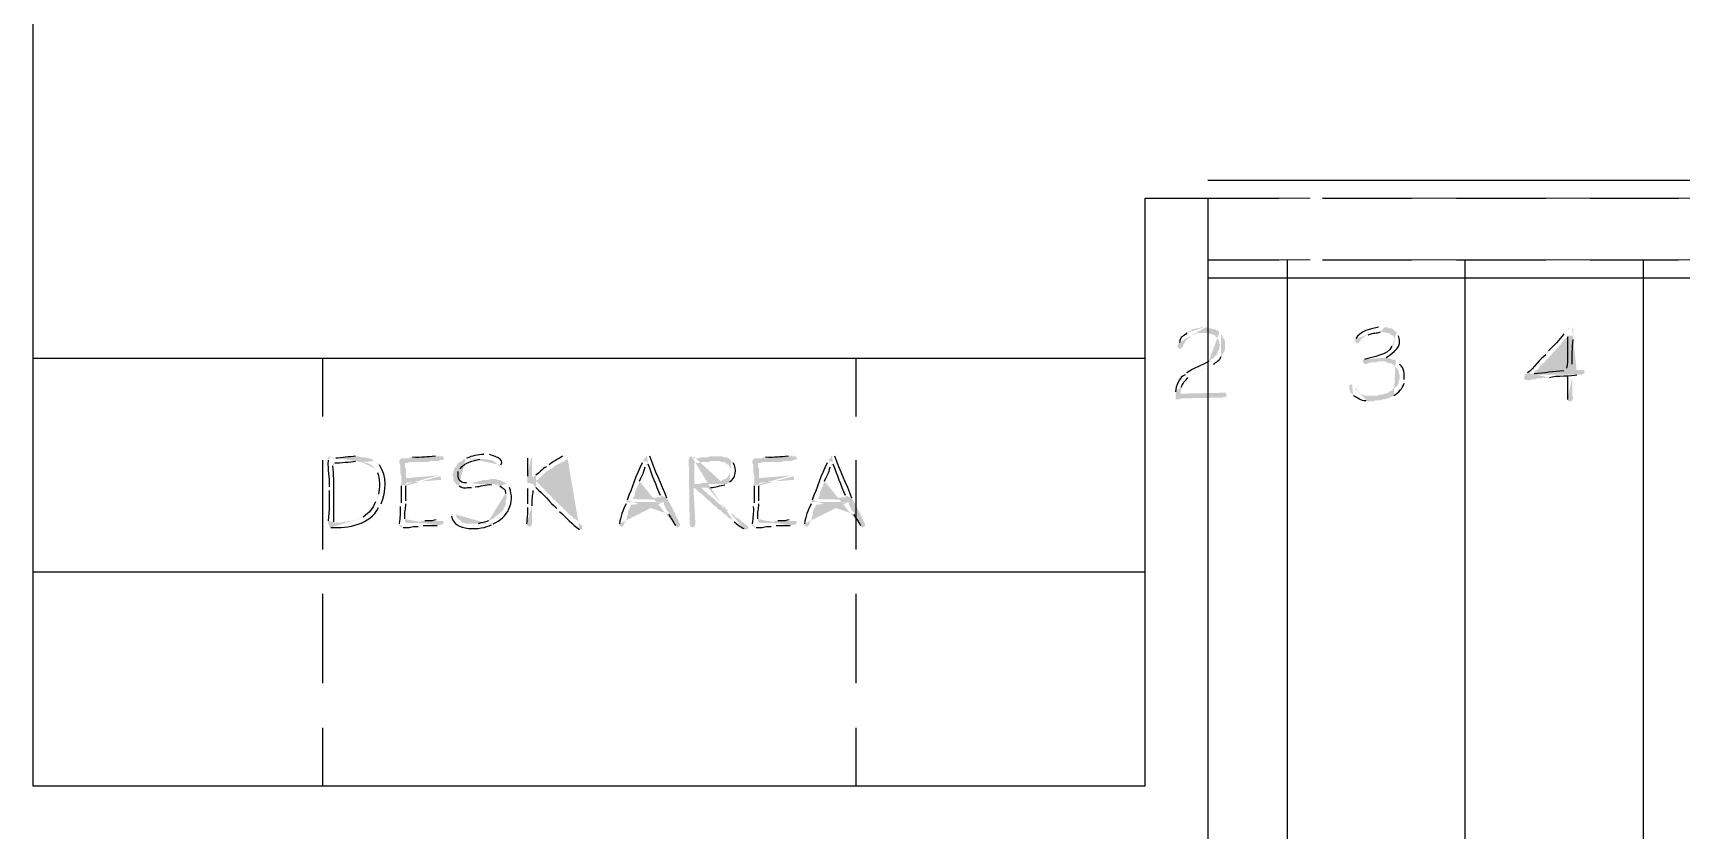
# Model space of a CAD drawing. Header units: inches. Extents: x -167 to 6071, y -6287 to -2731.
# Drawn here: x 496.9 to 589.5, y -5821.1 to -5776.3 of the extents above; entities that cross this region are included whole.
import ezdxf

# ---------------------------------------------------------------- set-up
doc = ezdxf.new("R2010")
doc.units = ezdxf.units.IN
doc.header["$LTSCALE"] = 96
doc.header["$MEASUREMENT"] = 0
doc.linetypes.add('Dash', pattern=[0.225, 0.15, -0.075])
doc.layers.add('PDF_Geometry', color=7, linetype='Continuous', true_color=0x4a4a4a)
doc.layers.add('PDF_Solid Fills', color=7, linetype='Continuous')
doc.layers.add('Stair', color=190, linetype='Continuous', lineweight=18)

msp = doc.modelspace()

# ---------------------------------------------------------------- hatches: boundary and pattern name
at = {"layer": 'PDF_Solid Fills', "transparency": 33554559}
h = msp.add_hatch(color=256, dxfattribs=at)
h.paths.add_polyline_path([(563.583, -5793.162), (562.73, -5793.162), (562.943, -5793.162), (563.05, -5793.215), (563.157, -5793.215), (563.37, -5793.322), (563.37, -5793.375), (563.477, -5793.429), (563.53, -5793.535), (563.583, -5793.642), (563.583, -5793.749), (563.637, -5793.855), (563.583, -5793.962), (563.583, -5794.069), (563.53, -5794.175), (563.477, -5794.282), (563.477, -5794.335), (563.37, -5794.442), (563.317, -5794.495), (563.21, -5794.602), (563.103, -5794.655), (563.103, -5794.709), (562.997, -5794.762)], flags=0)
h.paths.add_polyline_path([(561.77, -5795.402), (561.717, -5795.402), (561.663, -5795.509)], flags=0)
h.paths.add_polyline_path([(561.13, -5796.469), (561.13, -5796.575), (561.397, -5796.575), (561.397, -5796.469), (561.45, -5796.309), (561.45, -5796.202)], flags=0)
h.paths.add_polyline_path([(561.823, -5795.669), (562.037, -5795.562), (562.143, -5795.455), (562.25, -5795.455), (562.463, -5795.349), (562.517, -5795.295), (562.677, -5795.242), (562.783, -5795.189), (562.943, -5795.082), (563.05, -5795.029), (563.263, -5794.922)], flags=0)
h.paths.add_polyline_path([(563.69, -5794.495), (563.743, -5794.389), (563.797, -5794.335), (563.85, -5794.229), (563.903, -5794.122), (563.903, -5793.642), (563.85, -5793.482), (563.797, -5793.429), (563.743, -5793.322), (563.69, -5793.215)], flags=0)
h = msp.add_hatch(color=256, dxfattribs=at)
h.paths.add_polyline_path([(562.73, -5792.842), (562.57, -5792.842), (562.41, -5792.895), (562.303, -5792.895), (562.197, -5792.949), (562.09, -5792.949), (562.037, -5793.002), (561.823, -5793.109), (561.77, -5793.162)], flags=0)
h.paths.add_polyline_path([(561.343, -5793.695), (561.29, -5793.802), (561.237, -5793.909), (561.29, -5794.015), (561.397, -5794.069), (561.45, -5794.015), (561.557, -5793.909), (561.557, -5793.855), (561.61, -5793.749), (561.663, -5793.695), (561.663, -5793.642), (561.717, -5793.589), (561.823, -5793.482), (561.93, -5793.429), (561.983, -5793.322), (562.09, -5793.269), (562.143, -5793.269), (562.357, -5793.162), (563.583, -5793.162), (563.53, -5793.055), (563.317, -5792.949), (563.21, -5792.949), (563.103, -5792.895), (562.997, -5792.895), (562.837, -5792.842)], flags=0)
h = msp.add_hatch(color=256, dxfattribs=at)
h.paths.add_polyline_path([(572.703, -5792.842), (572.543, -5792.842)], flags=0)
h.paths.add_polyline_path([(571.263, -5793.482), (571.21, -5793.589), (571.263, -5793.695), (571.317, -5793.749), (571.37, -5793.749), (571.477, -5793.642), (571.53, -5793.589), (571.583, -5793.482), (571.69, -5793.429), (571.743, -5793.375), (571.85, -5793.322), (571.957, -5793.269)], flags=0)
h.paths.add_polyline_path([(572.65, -5793.109), (573.557, -5793.109), (573.45, -5793.055), (573.397, -5793.002), (573.343, -5792.949), (573.237, -5792.895), (573.13, -5792.895), (573.023, -5792.842), (572.863, -5792.842)], flags=0)
h = msp.add_hatch(color=256, dxfattribs=at)
h.paths.add_polyline_path([(573.557, -5793.109), (572.757, -5793.109), (572.81, -5793.109), (572.97, -5793.162), (573.077, -5793.162), (573.183, -5793.215), (573.237, -5793.269), (573.29, -5793.269), (573.397, -5793.375), (573.397, -5793.482), (573.45, -5793.589), (573.45, -5793.642), (573.397, -5793.749), (573.397, -5793.855), (573.29, -5793.909)], flags=0)
h.paths.add_polyline_path([(571.743, -5794.655), (571.637, -5794.709), (571.637, -5794.762), (571.69, -5794.869), (571.797, -5794.922), (571.85, -5794.922), (571.957, -5794.869), (572.117, -5794.815), (572.383, -5794.815), (572.49, -5794.762), (572.703, -5794.762), (573.503, -5794.709), (573.397, -5794.655), (573.29, -5794.655), (573.183, -5794.602), (573.077, -5794.549), (572.917, -5794.549), (572.97, -5794.549)], flags=0)
h.paths.add_polyline_path([(573.663, -5793.322), (573.61, -5793.215)], flags=0)
h = msp.add_hatch(color=256, dxfattribs=at)
h.paths.add_polyline_path([(583.317, -5792.842), (583.21, -5792.895), (583.157, -5793.002), (583.103, -5793.002), (583.05, -5793.109), (582.943, -5793.215)], flags=0)
h.paths.add_polyline_path([(582.09, -5794.175), (582.037, -5794.282), (581.93, -5794.389)], flags=0)
h.paths.add_polyline_path([(580.917, -5795.402), (580.863, -5795.455), (580.757, -5795.509), (580.757, -5795.562), (580.703, -5795.669), (580.757, -5795.775), (580.917, -5795.829), (581.077, -5795.829), (581.13, -5795.775), (581.343, -5795.775), (581.45, -5795.722), (581.663, -5795.722), (581.77, -5795.669), (582.143, -5795.669)], flags=0)
h.paths.add_polyline_path([(583.69, -5795.509), (583.957, -5795.509), (581.183, -5795.509), (581.183, -5795.455), (581.29, -5795.402), (581.343, -5795.295), (581.45, -5795.242), (581.557, -5795.135), (581.61, -5795.029), (581.717, -5794.975), (581.77, -5794.869), (581.877, -5794.815), (581.93, -5794.709), (582.037, -5794.602), (582.09, -5794.549), (582.303, -5794.335), (582.357, -5794.229), (582.463, -5794.175), (582.517, -5794.069), (582.623, -5793.962), (582.677, -5793.909), (582.783, -5793.802), (582.837, -5793.695), (582.943, -5793.589), (582.997, -5793.535), (583.103, -5793.429), (583.157, -5793.322), (583.477, -5793.322), (583.477, -5792.895), (583.423, -5792.895)], flags=0)
h = msp.add_hatch(color=256, dxfattribs=at)
h.paths.add_polyline_path([(583.477, -5793.322), (583.157, -5793.322), (583.157, -5793.375)], flags=0)
h.paths.add_polyline_path([(583.103, -5795.135), (583.103, -5795.295), (582.943, -5795.295)], flags=0)
h.paths.add_polyline_path([(581.29, -5795.455), (581.183, -5795.509), (583.957, -5795.509), (584.063, -5795.455), (584.117, -5795.402), (584.117, -5795.349), (584.063, -5795.242), (583.423, -5795.242), (583.423, -5794.922)], flags=0)
h.paths.add_polyline_path([(583.477, -5793.535), (583.477, -5793.429)], flags=0)
h = msp.add_hatch(color=256, dxfattribs=at)
h.paths.add_polyline_path([(573.503, -5794.709), (572.703, -5794.762), (572.917, -5794.762), (573.13, -5794.869), (573.237, -5794.869), (573.343, -5794.922), (573.45, -5795.029), (573.503, -5795.082), (573.61, -5795.189), (573.663, -5795.295), (573.663, -5795.402), (573.717, -5795.509), (573.717, -5795.775), (573.663, -5795.882), (573.663, -5795.989), (573.61, -5796.095), (573.557, -5796.149), (573.45, -5796.255), (573.343, -5796.309), (573.29, -5796.415), (573.237, -5796.415), (573.13, -5796.469), (573.077, -5796.522), (572.97, -5796.575), (572.863, -5796.575), (572.757, -5796.629), (572.597, -5796.629), (572.49, -5796.682), (572.117, -5796.682), (573.29, -5796.735), (573.397, -5796.682)], flags=0)
h.paths.add_polyline_path([(573.983, -5795.989), (573.983, -5795.775)], flags=0)
h.paths.add_polyline_path([(573.717, -5794.922), (573.61, -5794.815)], flags=0)
h = msp.add_hatch(color=256, dxfattribs=at)
h.paths.add_polyline_path([(571.05, -5796.042), (570.943, -5796.095), (570.89, -5796.095), (570.89, -5796.309), (570.943, -5796.415), (570.943, -5796.522), (571.05, -5796.575), (571.103, -5796.682)], flags=0)
h.paths.add_polyline_path([(571.85, -5796.949), (571.957, -5797.002), (572.277, -5797.002), (572.383, -5796.949), (572.65, -5796.949), (572.757, -5796.895), (572.863, -5796.895), (573.023, -5796.842), (573.13, -5796.842), (573.183, -5796.789), (573.29, -5796.735), (572.117, -5796.682), (571.743, -5796.682), (571.53, -5796.575), (571.423, -5796.522), (571.37, -5796.415), (571.263, -5796.362), (571.21, -5796.255), (571.21, -5796.202), (571.103, -5796.095)], flags=0)
h = msp.add_hatch(color=256, dxfattribs=at)
h.paths.add_polyline_path([(583.423, -5795.562), (583.157, -5795.562), (583.157, -5795.615)], flags=0)
h.paths.add_polyline_path([(583.157, -5796.895), (583.21, -5797.002), (583.317, -5797.002), (583.423, -5796.949), (583.477, -5796.789), (583.423, -5796.682), (583.423, -5795.669)], flags=0)
for points in [[(563.85, -5796.522), (561.397, -5796.575), (561.13, -5796.575), (561.13, -5796.895), (561.343, -5796.895), (561.397, -5796.842), (563.797, -5796.789), (563.85, -5796.789), (563.957, -5796.735), (564.01, -5796.682), (563.957, -5796.575), (563.957, -5796.522)], [(535.37, -5800.095), (534.943, -5800.095), (534.837, -5800.149), (534.463, -5800.149), (534.303, -5800.202), (534.037, -5800.202), (536.063, -5800.255), (536.01, -5800.202), (535.903, -5800.149), (535.797, -5800.149), (535.637, -5800.095), (535.53, -5800.095)], [(522.783, -5801.375), (522.623, -5801.375), (522.463, -5801.429), (522.197, -5801.429), (522.09, -5801.482), (521.983, -5801.482), (521.877, -5801.535), (521.717, -5801.535), (521.61, -5801.589), (521.29, -5801.589), (523.477, -5801.589), (523.157, -5801.429), (523.05, -5801.429), (522.943, -5801.375)]]:
    msp.add_hatch(color=256, dxfattribs=at).paths.add_polyline_path(points)
h = msp.add_hatch(color=256, dxfattribs=at)
h.paths.add_polyline_path([(513.663, -5800.095), (513.61, -5800.095), (513.503, -5800.149), (513.503, -5800.309)], flags=0)
h.paths.add_polyline_path([(513.557, -5801.802), (513.557, -5802.015)], flags=0)
h.paths.add_polyline_path([(513.503, -5803.722), (513.503, -5803.829), (513.823, -5803.829), (513.823, -5803.775)], flags=0)
h.paths.add_polyline_path([(513.77, -5800.629), (513.77, -5800.522), (513.877, -5800.469)], flags=0)
h.paths.add_polyline_path([(515.05, -5800.362), (516.117, -5800.362), (516.01, -5800.309), (515.957, -5800.255), (513.77, -5800.202), (513.717, -5800.149)], flags=0)
h = msp.add_hatch(color=256, dxfattribs=at)
h.paths.add_polyline_path([(516.117, -5800.362), (515.05, -5800.362), (515.103, -5800.362), (515.263, -5800.415), (515.37, -5800.415)], flags=0)
h.paths.add_polyline_path([(516.17, -5800.789, 0.211272), (515.37, -5800.415)], flags=0)
h.paths.add_polyline_path([(516.17, -5800.789), (516.277, -5801.002)], flags=0)
h.paths.add_polyline_path([(516.33, -5802.229), (516.33, -5802.335), (516.17, -5802.655)], flags=0)
h.paths.add_polyline_path([(515.477, -5803.509), (515.37, -5803.562), (515.263, -5803.562), (515.157, -5803.615), (514.997, -5803.669), (514.89, -5803.722), (514.677, -5803.722), (514.57, -5803.775), (514.357, -5803.775), (514.197, -5803.829), (513.503, -5803.829), (513.557, -5803.989), (513.557, -5804.042), (513.663, -5804.095)], flags=0)
h.paths.add_polyline_path([(516.33, -5802.975), (516.383, -5802.869), (516.437, -5802.869), (516.49, -5802.762)], flags=0)
h.paths.add_polyline_path([(516.383, -5800.575), (516.277, -5800.522), (516.277, -5800.469), (516.223, -5800.415)], flags=0)
h = msp.add_hatch(color=256, dxfattribs=at)
h.paths.add_polyline_path([(515.103, -5800.095), (515.05, -5800.095)], flags=0)
h.paths.add_polyline_path([(513.93, -5800.202), (513.77, -5800.202), (515.957, -5800.255), (515.85, -5800.202), (515.743, -5800.202), (515.583, -5800.149), (515.37, -5800.149), (515.21, -5800.095)], flags=0)
h = msp.add_hatch(color=256, dxfattribs=at)
h.paths.add_polyline_path([(519.85, -5800.042), (519.69, -5800.095), (519.53, -5800.095)], flags=0)
h.paths.add_polyline_path([(518.25, -5800.149), (518.143, -5800.149), (518.037, -5800.202), (517.663, -5800.202), (517.557, -5800.255), (517.503, -5800.362), (517.503, -5800.469), (517.557, -5800.575), (517.557, -5801.002), (517.61, -5801.162), (517.61, -5801.375), (517.877, -5801.322), (517.877, -5800.789), (517.823, -5800.682), (517.823, -5800.469), (517.983, -5800.469), (518.09, -5800.415), (519.103, -5800.415), (519.263, -5800.362), (519.69, -5800.362), (519.797, -5800.309), (519.85, -5800.309), (519.957, -5800.255), (520.01, -5800.255), (520.01, -5800.202), (519.957, -5800.095)], flags=0)
h = msp.add_hatch(color=256, dxfattribs=at)
h.paths.add_polyline_path([(521.237, -5800.202), (521.13, -5800.255), (521.023, -5800.362), (520.917, -5800.415), (520.81, -5800.469), (520.757, -5800.575), (520.703, -5800.682), (520.597, -5800.735), (520.597, -5800.842), (520.543, -5800.949), (520.543, -5801.055), (520.49, -5801.162), (520.543, -5801.269), (520.543, -5801.429), (520.597, -5801.535), (520.65, -5801.589), (520.703, -5801.695), (520.757, -5801.695), (520.863, -5801.749)], flags=0)
h.paths.add_polyline_path([(521.557, -5801.855), (521.663, -5801.855), (521.77, -5801.802)], flags=0)
h.paths.add_polyline_path([(522.677, -5801.695), (522.783, -5801.642), (523.53, -5801.642), (523.477, -5801.589), (521.29, -5801.589)], flags=0)
h.paths.add_polyline_path([(520.81, -5800.949), (520.863, -5800.842), (520.917, -5800.789)], flags=0)
h.paths.add_polyline_path([(522.037, -5800.255), (522.303, -5800.255)], flags=0)
h = msp.add_hatch(color=256, dxfattribs=at)
h.paths.add_polyline_path([(522.303, -5799.989), (522.25, -5799.989)], flags=0)
h.paths.add_polyline_path([(521.29, -5800.202), (521.237, -5800.202), (522.303, -5800.255), (522.463, -5800.255), (522.57, -5800.309), (522.677, -5800.309), (522.89, -5800.415), (522.997, -5800.522), (523.05, -5800.522), (523.05, -5800.575), (523.157, -5800.629), (523.21, -5800.575)], flags=0)
h.paths.add_polyline_path([(522.57, -5799.989), (522.41, -5799.989)], flags=0)
h = msp.add_hatch(color=256, dxfattribs=at)
h.paths.add_polyline_path([(526.837, -5800.042), (526.73, -5800.095), (526.677, -5800.095)], flags=0)
h.paths.add_polyline_path([(525.93, -5800.575), (525.877, -5800.629), (525.77, -5800.682)], flags=0)
h.paths.add_polyline_path([(525.183, -5801.162), (525.077, -5801.215), (525.023, -5801.322), (524.703, -5801.375), (524.703, -5801.589), (525.023, -5801.642), (525.077, -5801.749), (525.183, -5801.855)], flags=0)
h.paths.add_polyline_path([(526.357, -5803.029), (526.41, -5803.082), (526.517, -5803.189)], flags=0)
h.paths.add_polyline_path([(527.637, -5804.202), (527.797, -5804.202), (527.797, -5803.989), (527.69, -5803.935), (527.583, -5803.829), (527.477, -5803.669), (527.263, -5803.562), (527.21, -5803.455), (527.103, -5803.402), (526.943, -5803.242), (526.89, -5803.189), (526.517, -5802.815), (526.41, -5802.709), (526.303, -5802.602), (526.25, -5802.549), (526.143, -5802.495), (526.09, -5802.389), (526.037, -5802.335), (525.93, -5802.229), (525.823, -5802.175), (525.77, -5802.069), (525.663, -5801.962), (525.557, -5801.855), (525.503, -5801.802), (525.397, -5801.695), (525.183, -5801.482), (525.237, -5801.429), (525.343, -5801.375), (525.397, -5801.269), (525.503, -5801.215), (525.77, -5800.949), (525.877, -5800.895), (525.93, -5800.842), (526.143, -5800.735), (526.25, -5800.629), (526.357, -5800.575), (526.463, -5800.522), (526.57, -5800.469), (526.677, -5800.415), (526.783, -5800.362), (526.837, -5800.309), (526.943, -5800.255), (526.997, -5800.149), (526.943, -5800.095)], flags=0)
h = msp.add_hatch(color=256, dxfattribs=at)
h.paths.add_polyline_path([(524.81, -5800.095), (524.703, -5800.149), (524.703, -5800.202)], flags=0)
h.paths.add_polyline_path([(524.703, -5801.215), (524.703, -5801.375), (525.023, -5801.322), (525.023, -5801.269), (524.97, -5801.162), (524.97, -5800.202), (524.917, -5800.149)], flags=0)
h = msp.add_hatch(color=256, dxfattribs=at)
h.paths.add_polyline_path([(531.21, -5800.362), (531.157, -5800.469)], flags=0)
h.paths.add_polyline_path([(530.303, -5802.549), (530.25, -5802.655), (532.33, -5802.655), (532.383, -5802.709), (532.383, -5802.815), (532.437, -5802.922), (532.49, -5803.029), (532.543, -5803.135), (532.65, -5803.242), (532.65, -5803.349)], flags=0)
h.paths.add_polyline_path([(533.023, -5803.989), (533.077, -5804.042), (533.13, -5804.095), (533.237, -5804.042), (533.29, -5803.935), (532.81, -5802.922), (532.757, -5802.815), (532.703, -5802.709), (532.65, -5802.655), (532.597, -5802.549), (530.623, -5802.495), (530.73, -5802.282), (530.73, -5802.175), (530.783, -5802.015), (530.89, -5801.802), (530.943, -5801.695), (530.943, -5801.642), (530.997, -5801.589), (530.997, -5801.482)], flags=0)
h.paths.add_polyline_path([(531.317, -5800.682), (531.423, -5800.575), (531.477, -5800.415)], flags=0)
h = msp.add_hatch(color=256, dxfattribs=at)
h.paths.add_polyline_path([(531.423, -5800.042), (531.37, -5800.095), (531.37, -5800.149), (531.317, -5800.202), (531.263, -5800.255), (531.21, -5800.362), (531.477, -5800.415), (531.477, -5800.522)], flags=0)
h.paths.add_polyline_path([(532.17, -5802.282), (532.223, -5802.389), (530.623, -5802.495), (532.597, -5802.549), (532.543, -5802.442)], flags=0)
h.paths.add_polyline_path([(531.583, -5800.095), (531.53, -5800.042)], flags=0)
h = msp.add_hatch(color=256, dxfattribs=at)
h.paths.add_polyline_path([(533.93, -5800.095), (533.823, -5800.149), (533.77, -5800.255), (533.823, -5803.882), (533.823, -5803.935), (533.877, -5804.042), (533.983, -5804.095), (534.09, -5804.042), (534.143, -5803.935), (534.143, -5803.882), (534.037, -5801.855), (534.997, -5801.855)], flags=0)
h.paths.add_polyline_path([(535.797, -5801.695), (535.85, -5801.642), (534.09, -5801.642), (534.09, -5800.469), (534.357, -5800.469), (534.517, -5800.415), (534.89, -5800.415), (534.997, -5800.362), (535.37, -5800.362), (536.17, -5800.309), (536.063, -5800.255), (534.037, -5800.202), (534.037, -5800.095)], flags=0)
h = msp.add_hatch(color=256, dxfattribs=at)
h.paths.add_polyline_path([(536.17, -5800.309), (535.37, -5800.362), (535.477, -5800.362), (535.637, -5800.415), (535.743, -5800.415), (535.85, -5800.469), (535.903, -5800.522), (536.01, -5800.575), (536.117, -5800.789), (536.117, -5801.002), (536.063, -5801.109), (536.01, -5801.162), (535.957, -5801.269), (535.903, -5801.322), (535.797, -5801.375), (535.637, -5801.429), (535.637, -5801.482), (535.477, -5801.482), (535.37, -5801.535), (535.157, -5801.535), (535.05, -5801.589), (534.517, -5801.589), (534.41, -5801.642), (534.09, -5801.642), (535.957, -5801.642), (535.957, -5801.589), (536.063, -5801.535)], flags=0)
h.paths.add_polyline_path([(536.277, -5800.469), (536.223, -5800.362)], flags=0)
h = msp.add_hatch(color=256, dxfattribs=at)
h.paths.add_polyline_path([(539.69, -5800.042), (539.53, -5800.095), (539.37, -5800.095)], flags=0)
h.paths.add_polyline_path([(538.09, -5800.149), (537.983, -5800.149), (537.877, -5800.202), (537.503, -5800.202), (537.397, -5800.255), (537.343, -5800.362), (537.343, -5800.469), (537.397, -5800.575), (537.397, -5801.002), (537.45, -5801.162), (537.45, -5801.375), (537.717, -5801.322), (537.717, -5800.789), (537.663, -5800.682), (537.663, -5800.469), (537.823, -5800.469), (537.93, -5800.415), (538.943, -5800.415), (539.103, -5800.362), (539.53, -5800.362), (539.637, -5800.309), (539.69, -5800.309), (539.797, -5800.255), (539.85, -5800.255), (539.85, -5800.202), (539.797, -5800.095)], flags=0)
h = msp.add_hatch(color=256, dxfattribs=at)
h.paths.add_polyline_path([(541.61, -5800.362), (541.557, -5800.469)], flags=0)
h.paths.add_polyline_path([(540.703, -5802.549), (540.65, -5802.655), (542.73, -5802.655), (542.783, -5802.709), (542.783, -5802.815), (542.89, -5803.029), (542.943, -5803.135), (543.05, -5803.242), (543.05, -5803.349)], flags=0)
h.paths.add_polyline_path([(543.423, -5803.989), (543.477, -5804.042), (543.53, -5804.095), (543.637, -5804.042), (543.69, -5803.935), (543.21, -5802.922), (543.157, -5802.815), (543.103, -5802.709), (543.05, -5802.655), (542.997, -5802.549), (541.023, -5802.495), (541.077, -5802.389), (541.13, -5802.282), (541.13, -5802.175), (541.183, -5802.015), (541.29, -5801.802), (541.343, -5801.695), (541.343, -5801.642), (541.397, -5801.589), (541.397, -5801.482)], flags=0)
h.paths.add_polyline_path([(541.717, -5800.682), (541.823, -5800.575), (541.877, -5800.415)], flags=0)
h = msp.add_hatch(color=256, dxfattribs=at)
h.paths.add_polyline_path([(541.823, -5800.042), (541.77, -5800.095), (541.77, -5800.149), (541.663, -5800.255), (541.61, -5800.362), (541.877, -5800.415), (541.877, -5800.522)], flags=0)
h.paths.add_polyline_path([(542.57, -5802.282), (542.623, -5802.389), (541.023, -5802.495), (542.997, -5802.549), (542.943, -5802.442)], flags=0)
h.paths.add_polyline_path([(541.983, -5800.095), (541.93, -5800.042)], flags=0)
h = msp.add_hatch(color=256, dxfattribs=at)
h.paths.add_polyline_path([(519.69, -5801.162), (517.877, -5801.322), (517.61, -5801.375), (517.61, -5801.749)], flags=0)
h.paths.add_polyline_path([(517.61, -5802.709), (517.61, -5802.815), (517.557, -5802.922)], flags=0)
h.paths.add_polyline_path([(517.503, -5803.882), (517.503, -5803.989), (517.61, -5804.095), (517.717, -5804.095)], flags=0)
h.paths.add_polyline_path([(518.57, -5804.042), (518.677, -5804.042), (518.837, -5803.989)], flags=0)
h.paths.add_polyline_path([(519.637, -5803.989), (519.797, -5803.935), (519.903, -5803.935), (519.957, -5803.882), (517.823, -5803.829), (517.823, -5803.615)], flags=0)
h.paths.add_polyline_path([(517.877, -5802.762), (517.877, -5802.602)], flags=0)
h.paths.add_polyline_path([(517.877, -5801.749), (517.877, -5801.589), (519.69, -5801.429), (519.85, -5801.429), (519.85, -5801.322), (519.797, -5801.215)], flags=0)
h = msp.add_hatch(color=256, dxfattribs=at)
h.paths.add_polyline_path([(523.53, -5801.642), (522.783, -5801.642), (522.943, -5801.695), (523.05, -5801.695), (523.157, -5801.749)], flags=0)
h.paths.add_polyline_path([(523.477, -5802.175), (523.53, -5802.282), (523.53, -5802.495), (523.477, -5802.602), (523.477, -5802.815), (523.423, -5802.922), (523.37, -5803.029), (523.317, -5803.135), (523.05, -5803.402), (522.943, -5803.455), (522.837, -5803.562), (522.517, -5803.722)], flags=0)
h.paths.add_polyline_path([(521.93, -5803.882), (521.557, -5803.882), (522.783, -5803.882)], flags=0)
h.paths.add_polyline_path([(523.69, -5801.855), (523.583, -5801.749)], flags=0)
h = msp.add_hatch(color=256, dxfattribs=at)
h.paths.add_polyline_path([(524.703, -5801.589), (524.703, -5801.909)], flags=0)
h.paths.add_polyline_path([(524.703, -5802.762), (524.703, -5802.975)], flags=0)
h.paths.add_polyline_path([(524.65, -5803.882), (524.703, -5803.989), (524.81, -5804.042), (524.863, -5804.042), (524.917, -5803.989), (524.97, -5803.882), (524.97, -5802.869)], flags=0)
h.paths.add_polyline_path([(525.023, -5802.015), (525.023, -5801.642)], flags=0)
h = msp.add_hatch(color=256, dxfattribs=at)
h.paths.add_polyline_path([(539.53, -5801.162), (537.717, -5801.322), (537.45, -5801.375), (537.45, -5801.749)], flags=0)
h.paths.add_polyline_path([(537.45, -5802.709), (537.45, -5802.815), (537.397, -5802.922)], flags=0)
h.paths.add_polyline_path([(537.343, -5803.882), (537.343, -5803.989), (537.45, -5804.095), (537.557, -5804.095)], flags=0)
h.paths.add_polyline_path([(538.41, -5804.042), (538.517, -5804.042), (538.677, -5803.989)], flags=0)
h.paths.add_polyline_path([(539.477, -5803.989), (539.637, -5803.935), (539.743, -5803.935), (539.797, -5803.882), (537.663, -5803.829), (537.663, -5803.615)], flags=0)
h.paths.add_polyline_path([(537.717, -5802.762), (537.717, -5802.602)], flags=0)
h.paths.add_polyline_path([(537.717, -5801.749), (537.717, -5801.589), (539.53, -5801.429), (539.69, -5801.429), (539.69, -5801.322), (539.637, -5801.215)], flags=0)
h = msp.add_hatch(color=256, dxfattribs=at)
h.paths.add_polyline_path([(530.25, -5802.655), (530.25, -5802.762)], flags=0)
h.paths.add_polyline_path([(529.877, -5803.882), (529.877, -5803.989), (529.983, -5804.042), (530.037, -5804.042), (530.09, -5803.989), (530.143, -5803.935), (530.143, -5803.829), (530.25, -5803.722), (530.303, -5803.509), (530.303, -5803.455), (530.357, -5803.349), (530.357, -5803.189), (530.41, -5803.082), (530.463, -5802.975), (530.517, -5802.869), (530.517, -5802.815), (532.33, -5802.655)], flags=0)
h = msp.add_hatch(color=256, dxfattribs=at)
h.paths.add_polyline_path([(534.997, -5801.855), (534.037, -5801.855), (534.143, -5801.909), (534.357, -5802.122), (534.463, -5802.175), (534.837, -5802.549), (534.943, -5802.602), (535.21, -5802.869), (535.317, -5802.922), (535.37, -5803.029), (535.477, -5803.082), (535.583, -5803.135), (535.637, -5803.242), (535.743, -5803.295), (535.797, -5803.349), (535.903, -5803.402), (535.957, -5803.509), (536.17, -5803.615), (536.33, -5803.775)], flags=0)
h.paths.add_polyline_path([(536.863, -5804.149), (536.917, -5804.202), (537.077, -5804.202), (537.13, -5804.095), (537.077, -5803.989), (536.97, -5803.935), (536.863, -5803.829), (536.757, -5803.775), (536.65, -5803.669), (536.597, -5803.615), (536.383, -5803.509), (536.33, -5803.402), (536.117, -5803.295), (536.01, -5803.189), (535.903, -5803.135), (535.85, -5803.029), (535.637, -5802.922), (535.583, -5802.815), (535.477, -5802.762), (535.423, -5802.709), (535.317, -5802.602), (535.263, -5802.549), (535.157, -5802.442), (535.05, -5802.389), (534.943, -5802.282), (534.837, -5802.229), (534.783, -5802.122), (534.677, -5802.069), (534.57, -5801.962), (534.463, -5801.855), (534.837, -5801.855)], flags=0)
h = msp.add_hatch(color=256, dxfattribs=at)
h.paths.add_polyline_path([(540.65, -5802.655), (540.65, -5802.762)], flags=0)
h.paths.add_polyline_path([(540.277, -5803.882), (540.277, -5803.989), (540.383, -5804.042), (540.437, -5804.042), (540.49, -5803.989), (540.543, -5803.935), (540.543, -5803.829), (540.65, -5803.722), (540.703, -5803.509), (540.703, -5803.455), (540.757, -5803.349), (540.757, -5803.189), (540.81, -5803.082), (540.863, -5802.975), (540.917, -5802.869), (540.917, -5802.815), (542.73, -5802.655)], flags=0)
h = msp.add_hatch(color=256, dxfattribs=at)
h.paths.add_polyline_path([(520.543, -5803.295), (520.437, -5803.349), (520.437, -5803.455)], flags=0)
h.paths.add_polyline_path([(522.677, -5803.935), (522.783, -5803.882), (521.237, -5803.882), (521.13, -5803.829), (521.077, -5803.829), (520.97, -5803.775), (520.917, -5803.669), (520.81, -5803.615), (520.703, -5803.509), (520.703, -5803.402), (520.65, -5803.349)], flags=0)
h = msp.add_hatch(color=256, dxfattribs=at)
h.paths.add_polyline_path([(519.797, -5803.669), (519.583, -5803.669)], flags=0)
h.paths.add_polyline_path([(518.943, -5803.722), (518.783, -5803.722), (518.677, -5803.775), (518.197, -5803.775), (518.037, -5803.829), (517.823, -5803.829), (519.957, -5803.882), (520.01, -5803.829), (519.957, -5803.722)], flags=0)
h = msp.add_hatch(color=256, dxfattribs=at)
h.paths.add_polyline_path([(539.637, -5803.669), (539.423, -5803.669)], flags=0)
h.paths.add_polyline_path([(538.783, -5803.722), (538.623, -5803.722), (538.517, -5803.775), (538.037, -5803.775), (537.877, -5803.829), (537.663, -5803.829), (539.797, -5803.882), (539.85, -5803.829), (539.797, -5803.722)], flags=0)

# ---------------------------------------------------------------- linework, layer by layer
at = {"layer": 'PDF_Geometry', "color": 7}
msp.add_lwpolyline([(496.917, -5581.109), (496.917, -5818.602), (559.423, -5818.602), (559.423, -5785.589), (562.943, -5785.589), (562.943, -5829.055), (669.93, -5829.055)], dxfattribs=at)
at = {"layer": 'PDF_Geometry'}
for points in [[(562.943, -5784.575), (640.917, -5784.575)], [(562.943, -5785.589), (566.943, -5785.589)], [(569.397, -5785.589), (574.41, -5785.589)], [(576.917, -5785.589), (581.93, -5785.589)], [(584.437, -5785.589), (589.397, -5785.589)], [(562.943, -5789.055), (566.943, -5789.055)], [(567.423, -5829.055), (567.423, -5789.055)], [(569.397, -5789.055), (574.41, -5789.055)], [(576.917, -5789.055), (581.93, -5789.055)], [(577.397, -5829.055), (577.397, -5789.055)], [(584.437, -5789.055), (589.397, -5789.055)], [(587.423, -5829.055), (587.423, -5789.055)], [(562.943, -5790.069), (640.917, -5790.069)], [(559.423, -5794.602), (496.917, -5794.602)], [(513.183, -5794.602), (513.183, -5797.855)], [(543.157, -5794.602), (543.157, -5797.855)], [(513.183, -5800.309), (513.183, -5805.322)], [(543.157, -5800.309), (543.157, -5805.322)], [(559.423, -5806.602), (496.917, -5806.602)], [(513.183, -5807.829), (513.183, -5812.842)], [(543.157, -5807.829), (543.157, -5812.842)], [(513.183, -5815.349), (513.183, -5818.602)], [(543.157, -5815.349), (543.157, -5818.602)]]:
    msp.add_lwpolyline(points, dxfattribs=at)
for points in [[(561.77, -5793.162), (561.58, -5793.36), (561.398, -5793.351), (561.343, -5793.695)], [(572.543, -5792.842), (572.168, -5792.895), (571.436, -5793.087), (571.263, -5793.482)], [(571.957, -5793.269), (572.289, -5793.135), (572.398, -5793.198), (572.65, -5793.109)], [(572.97, -5794.549), (573.394, -5794.222), (573.909, -5793.988), (573.663, -5793.322)], [(582.943, -5793.215), (582.696, -5793.565), (582.405, -5793.866), (582.09, -5794.175)], [(583.157, -5793.375), (583.127, -5793.827), (583.217, -5794.751), (583.103, -5795.135)], [(573.29, -5793.909), (573.014, -5794.472), (572.241, -5794.458), (571.743, -5794.655)], [(583.423, -5794.922), (583.414, -5794.367), (583.419, -5794.076), (583.477, -5793.535)], [(562.997, -5794.762), (562.601, -5794.985), (562.147, -5795.135), (561.77, -5795.402)], [(563.263, -5794.922), (563.415, -5794.799), (563.617, -5794.695), (563.69, -5794.495)], [(573.983, -5795.775), (573.99, -5795.47), (573.993, -5795.118), (573.717, -5794.922)], [(581.93, -5794.389), (581.645, -5794.581), (581.229, -5795.187), (580.917, -5795.402)], [(561.663, -5795.509), (561.345, -5795.656), (561.133, -5796.139), (561.13, -5796.469)], [(561.45, -5796.202), (561.58, -5795.868), (561.726, -5795.845), (561.823, -5795.669)], [(573.397, -5796.682), (573.667, -5796.535), (573.869, -5796.272), (573.983, -5795.989)], [(582.943, -5795.295), (582.381, -5795.306), (581.844, -5795.43), (581.29, -5795.455)], [(582.143, -5795.669), (582.489, -5795.529), (583.438, -5795.61), (583.69, -5795.509)], [(583.157, -5795.615), (583.157, -5796.042), (583.157, -5796.469), (583.157, -5796.895)], [(571.103, -5796.682), (571.426, -5796.766), (571.447, -5797.003), (571.85, -5796.949)], [(513.503, -5800.309), (513.463, -5800.928), (513.585, -5801.21), (513.557, -5801.802)], [(513.823, -5803.775), (513.794, -5802.799), (513.886, -5801.551), (513.77, -5800.629)], [(513.877, -5800.469), (514.191, -5800.466), (514.74, -5800.406), (515.05, -5800.362)], [(515.05, -5800.095), (514.673, -5800.107), (514.308, -5800.191), (513.93, -5800.202)], [(516.49, -5802.762), (516.777, -5802.062), (516.824, -5801.223), (516.383, -5800.575)], [(519.53, -5800.095), (519.046, -5800.112), (518.792, -5800.18), (518.25, -5800.149)], [(520.917, -5800.789), (521.245, -5800.405), (521.601, -5800.369), (522.037, -5800.255)], [(522.25, -5799.989), (521.92, -5799.999), (521.59, -5800.064), (521.29, -5800.202)], [(523.21, -5800.575), (523.462, -5800.223), (522.782, -5800.065), (522.57, -5799.989)], [(524.703, -5800.202), (524.703, -5800.54), (524.703, -5800.878), (524.703, -5801.215)], [(525.77, -5800.682), (525.529, -5800.803), (525.391, -5801.003), (525.183, -5801.162)], [(526.677, -5800.095), (526.494, -5800.209), (526.046, -5800.433), (525.93, -5800.575)], [(531.157, -5800.469), (530.784, -5801.181), (530.601, -5801.84), (530.303, -5802.549)], [(530.997, -5801.482), (531.178, -5801.103), (531.228, -5801.102), (531.317, -5800.682)], [(531.477, -5800.522), (531.694, -5801.097), (531.913, -5801.72), (532.17, -5802.282)], [(532.543, -5802.442), (532.236, -5801.655), (531.867, -5800.894), (531.583, -5800.095)], [(536.063, -5801.535), (536.401, -5801.357), (536.494, -5800.781), (536.277, -5800.469)], [(539.37, -5800.095), (538.886, -5800.112), (538.632, -5800.18), (538.09, -5800.149)], [(541.557, -5800.469), (541.184, -5801.181), (541.001, -5801.84), (540.703, -5802.549)], [(541.397, -5801.482), (541.578, -5801.103), (541.628, -5801.102), (541.717, -5800.682)], [(541.877, -5800.522), (542.094, -5801.097), (542.313, -5801.721), (542.57, -5802.282)], [(542.943, -5802.442), (542.636, -5801.655), (542.267, -5800.894), (541.983, -5800.095)], [(516.277, -5801.002), (516.416, -5801.279), (516.426, -5801.927), (516.33, -5802.229)], [(517.61, -5801.749), (517.61, -5802.069), (517.61, -5802.389), (517.61, -5802.709)], [(517.877, -5802.602), (517.877, -5802.318), (517.877, -5802.033), (517.877, -5801.749)], [(521.29, -5801.589), (520.848, -5801.607), (520.782, -5801.316), (520.81, -5800.949)], [(520.863, -5801.749), (521.149, -5801.927), (521.214, -5801.836), (521.557, -5801.855)], [(521.77, -5801.802), (522.079, -5801.807), (522.36, -5801.65), (522.677, -5801.695)], [(523.157, -5801.749), (523.238, -5801.852), (523.513, -5801.892), (523.477, -5802.175)], [(534.997, -5801.855), (535.276, -5801.849), (535.526, -5801.717), (535.797, -5801.695)], [(537.45, -5801.749), (537.45, -5802.069), (537.45, -5802.389), (537.45, -5802.709)], [(537.717, -5802.602), (537.717, -5802.318), (537.717, -5802.033), (537.717, -5801.749)], [(513.557, -5802.015), (513.546, -5802.618), (513.592, -5803.124), (513.503, -5803.722)], [(516.17, -5802.655), (515.967, -5803.098), (515.845, -5803.207), (515.477, -5803.509)], [(522.783, -5803.882), (523.59, -5803.558), (524.03, -5802.672), (523.69, -5801.855)], [(524.703, -5801.909), (524.703, -5802.193), (524.703, -5802.478), (524.703, -5802.762)], [(524.97, -5802.869), (524.939, -5802.432), (525.022, -5802.359), (525.023, -5802.015)], [(525.183, -5801.855), (525.6, -5802.205), (525.942, -5802.654), (526.357, -5803.029)], [(513.663, -5804.095), (514.628, -5804.138), (515.873, -5803.94), (516.33, -5802.975)], [(517.557, -5802.922), (517.574, -5803.349), (517.542, -5803.487), (517.503, -5803.882)], [(517.823, -5803.615), (517.791, -5803.151), (517.865, -5803.111), (517.877, -5802.762)], [(520.437, -5803.455), (520.552, -5804.319), (522.107, -5804.261), (522.677, -5803.935)], [(524.703, -5802.975), (524.724, -5803.414), (524.687, -5803.496), (524.65, -5803.882)], [(526.517, -5803.189), (526.872, -5803.549), (527.227, -5803.914), (527.637, -5804.202)], [(530.25, -5802.762), (530.077, -5803.097), (529.926, -5803.528), (529.877, -5803.882)], [(532.65, -5803.349), (532.766, -5803.576), (532.909, -5803.761), (533.023, -5803.989)], [(537.397, -5802.922), (537.414, -5803.349), (537.382, -5803.487), (537.343, -5803.882)], [(537.663, -5803.615), (537.631, -5803.151), (537.706, -5803.111), (537.717, -5802.762)], [(540.65, -5802.762), (540.477, -5803.098), (540.326, -5803.527), (540.277, -5803.882)], [(543.05, -5803.349), (543.166, -5803.576), (543.309, -5803.761), (543.423, -5803.989)], [(517.717, -5804.095), (518.192, -5804.129), (518.072, -5804.012), (518.57, -5804.042)], [(518.837, -5803.989), (519.103, -5803.989), (519.37, -5803.989), (519.637, -5803.989)], [(519.583, -5803.669), (519.239, -5803.725), (519.382, -5803.734), (518.943, -5803.722)], [(522.517, -5803.722), (522.332, -5803.815), (522.125, -5803.805), (521.93, -5803.882)], [(536.33, -5803.775), (536.446, -5803.886), (536.713, -5804.097), (536.863, -5804.149)], [(537.557, -5804.095), (538.032, -5804.129), (537.912, -5804.012), (538.41, -5804.042)], [(538.677, -5803.989), (538.943, -5803.989), (539.21, -5803.989), (539.477, -5803.989)], [(539.423, -5803.669), (539.079, -5803.725), (539.222, -5803.734), (538.783, -5803.722)]]:
    msp.add_open_spline(points, degree=3, dxfattribs=at)
at = {"layer": 'Stair'}
msp.add_lwpolyline([(562.943, -5784.575), (640.917, -5784.575), (640.917, -5785.589)], dxfattribs=at)
at = {"layer": 'Stair', "linetype": 'Dash', "ltscale": 0.4, "transparency": 33554687}
for points in [[(562.943, -5785.589), (640.917, -5785.589)], [(562.943, -5789.055), (640.917, -5789.055)]]:
    msp.add_lwpolyline(points, dxfattribs=at)
at = {"layer": 'Stair'}
for points in [[(567.423, -5789.055), (567.423, -5829.055)], [(577.397, -5789.055), (577.397, -5829.055)], [(587.423, -5789.055), (587.423, -5829.055)]]:
    msp.add_lwpolyline(points, close=True, dxfattribs=at)

doc.saveas('drawing.dxf')
